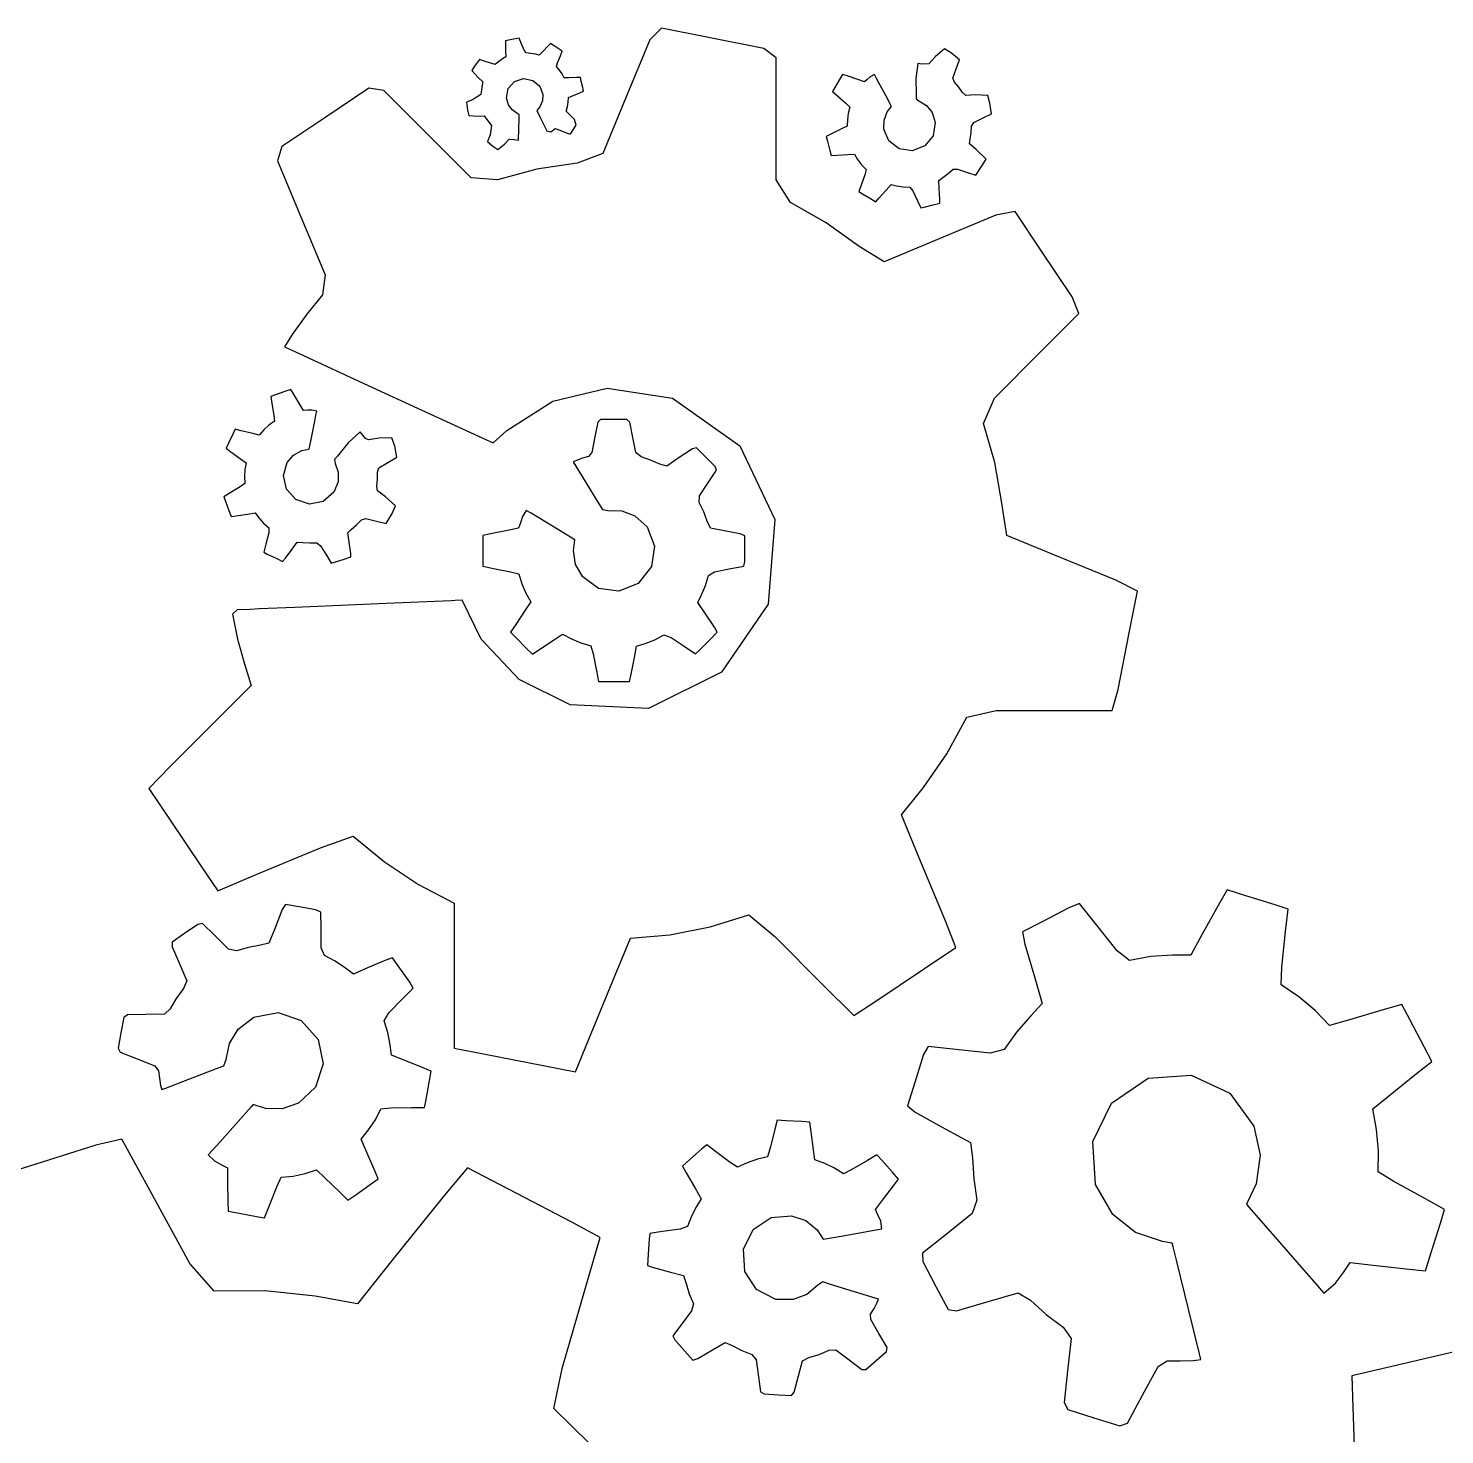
# Model space of a CAD drawing. Header units: metres. Extents: x -544 to 104, y 0 to 186.
# Drawn here: x -365.39 to -354.47, y 110.82 to 121.66 of the extents above; entities that cross this region are included whole.
import ezdxf

# ---------------------------------------------------------------- set-up
doc = ezdxf.new("R2010")
doc.units = ezdxf.units.M

msp = doc.modelspace()

# ---------------------------------------------------------------- linework, layer by layer
at = {"layer": 'COMPONENT1'}
for p, q in [((-360.507, 121.663), (-360.598, 121.575)), ((-360.131, 121.589), (-360.507, 121.663)), ((-361.673, 121.574), (-361.709, 121.566)), ((-361.709, 121.566), (-361.709, 121.487)), ((-361.709, 121.487), (-361.708, 121.443)), ((-361.605, 121.587), (-361.673, 121.574)), ((-361.589, 121.549), (-361.605, 121.587)), ((-361.565, 121.495), (-361.589, 121.549)), ((-361.55, 121.474), (-361.565, 121.495)), ((-361.38, 121.527), (-361.421, 121.484)), ((-361.362, 121.545), (-361.38, 121.527)), ((-361.334, 121.527), (-361.362, 121.545)), ((-361.272, 121.487), (-361.334, 121.527)), ((-361.286, 121.452), (-361.272, 121.487)), ((-360.598, 121.575), (-360.784, 121.123)), ((-359.719, 121.508), (-360.131, 121.589)), ((-359.624, 121.435), (-359.719, 121.508)), ((-358.327, 121.505), (-358.395, 121.446)), ((-358.271, 121.472), (-358.327, 121.505)), ((-361.91, 121.423), (-361.948, 121.371)), ((-361.867, 121.406), (-361.91, 121.423)), ((-361.79, 121.385), (-361.867, 121.406)), ((-361.762, 121.408), (-361.79, 121.385)), ((-361.732, 121.427), (-361.762, 121.408)), ((-361.708, 121.443), (-361.732, 121.427)), ((-361.514, 121.47), (-361.55, 121.474)), ((-361.479, 121.463), (-361.514, 121.47)), ((-361.449, 121.455), (-361.479, 121.463)), ((-361.421, 121.484), (-361.449, 121.455)), ((-361.316, 121.368), (-361.308, 121.396)), ((-361.308, 121.396), (-361.286, 121.452)), ((-359.623, 120.993), (-359.624, 121.435)), ((-358.531, 121.392), (-358.546, 121.275)), ((-358.5, 121.387), (-358.531, 121.392)), ((-358.447, 121.388), (-358.5, 121.387)), ((-358.395, 121.446), (-358.447, 121.388)), ((-358.211, 121.421), (-358.271, 121.472)), ((-358.235, 121.35), (-358.211, 121.421)), ((-361.948, 121.371), (-361.97, 121.337)), ((-361.97, 121.337), (-361.919, 121.283)), ((-361.919, 121.283), (-361.884, 121.25)), ((-361.641, 121.252), (-361.571, 121.276)), ((-361.571, 121.276), (-361.5, 121.262)), ((-361.293, 121.341), (-361.316, 121.368)), ((-361.273, 121.312), (-361.293, 121.341)), ((-361.257, 121.282), (-361.273, 121.312)), ((-361.222, 121.282), (-361.257, 121.282)), ((-361.162, 121.284), (-361.222, 121.282)), ((-361.131, 121.284), (-361.162, 121.284)), ((-361.125, 121.256), (-361.131, 121.284)), ((-359.135, 121.269), (-359.172, 121.207)), ((-359.112, 121.308), (-359.135, 121.269)), ((-359.076, 121.296), (-359.112, 121.308)), ((-358.995, 121.268), (-359.076, 121.296)), ((-358.943, 121.25), (-358.995, 121.268)), ((-358.923, 121.269), (-358.943, 121.25)), ((-358.899, 121.29), (-358.923, 121.269)), ((-358.866, 121.306), (-358.899, 121.29)), ((-358.853, 121.282), (-358.866, 121.306)), ((-358.832, 121.243), (-358.853, 121.282)), ((-358.546, 121.275), (-358.544, 121.153)), ((-358.261, 121.278), (-358.235, 121.35)), ((-358.249, 121.247), (-358.261, 121.278)), ((-362.763, 121.202), (-363.095, 120.979)), ((-362.647, 121.183), (-362.763, 121.202)), ((-362.313, 120.849), (-362.647, 121.183)), ((-361.895, 121.19), (-361.899, 121.154)), ((-361.888, 121.225), (-361.895, 121.19)), ((-361.884, 121.25), (-361.888, 121.225)), ((-361.702, 121.128), (-361.688, 121.198)), ((-361.688, 121.198), (-361.641, 121.252)), ((-361.5, 121.262), (-361.446, 121.216)), ((-361.446, 121.216), (-361.422, 121.153)), ((-361.193, 121.142), (-361.137, 121.166)), ((-361.137, 121.166), (-361.108, 121.179)), ((-361.114, 121.206), (-361.125, 121.256)), ((-361.108, 121.179), (-361.114, 121.206)), ((-359.172, 121.207), (-359.189, 121.177)), ((-359.189, 121.177), (-359.15, 121.143)), ((-358.779, 121.144), (-358.832, 121.243)), ((-358.216, 121.209), (-358.249, 121.247)), ((-358.188, 121.168), (-358.216, 121.209)), ((-358.163, 121.144), (-358.188, 121.168)), ((-361.964, 121.113), (-362.01, 121.093)), ((-362.01, 121.093), (-362.003, 121.033)), ((-361.899, 121.154), (-361.964, 121.113)), ((-361.687, 121.072), (-361.702, 121.128)), ((-361.659, 121.034), (-361.687, 121.072)), ((-361.444, 121.059), (-361.468, 121.03)), ((-361.425, 121.103), (-361.444, 121.059)), ((-361.422, 121.153), (-361.425, 121.103)), ((-361.242, 121.025), (-361.232, 121.059)), ((-361.232, 121.059), (-361.226, 121.094)), ((-361.226, 121.094), (-361.224, 121.129)), ((-361.224, 121.129), (-361.193, 121.142)), ((-360.784, 121.123), (-360.958, 120.699)), ((-359.15, 121.143), (-359.086, 121.086)), ((-359.086, 121.086), (-359.056, 121.056)), ((-359.056, 121.056), (-359.068, 121.007)), ((-358.735, 121.061), (-358.779, 121.144)), ((-358.768, 121.019), (-358.735, 121.061)), ((-358.544, 121.153), (-358.544, 121.12)), ((-358.544, 121.12), (-358.523, 121.103)), ((-358.523, 121.103), (-358.465, 121.067)), ((-358.465, 121.067), (-358.422, 121.014)), ((-358.09, 121.149), (-358.163, 121.144)), ((-357.992, 121.146), (-358.09, 121.149)), ((-357.977, 121.087), (-357.992, 121.146)), ((-357.964, 121.003), (-357.977, 121.087)), ((-363.095, 120.979), (-363.432, 120.753)), ((-362.003, 121.033), (-361.993, 120.991)), ((-361.993, 120.991), (-361.925, 120.987)), ((-361.925, 120.987), (-361.873, 120.988)), ((-361.873, 120.988), (-361.838, 120.94)), ((-361.838, 120.94), (-361.816, 120.913)), ((-361.604, 120.997), (-361.659, 121.034)), ((-361.607, 120.885), (-361.605, 120.971)), ((-361.605, 120.971), (-361.604, 120.997)), ((-361.468, 121.03), (-361.439, 120.971)), ((-361.439, 120.971), (-361.404, 120.899)), ((-361.221, 121.003), (-361.242, 121.025)), ((-361.178, 120.961), (-361.221, 121.003)), ((-361.165, 120.916), (-361.178, 120.961)), ((-359.623, 120.495), (-359.623, 120.993)), ((-359.074, 120.957), (-359.076, 120.908)), ((-359.068, 121.007), (-359.074, 120.957)), ((-358.793, 120.885), (-358.792, 120.955)), ((-358.792, 120.955), (-358.768, 121.019)), ((-358.422, 121.014), (-358.398, 120.936)), ((-358.099, 120.938), (-358.028, 120.972)), ((-358.028, 120.972), (-357.964, 121.003)), ((-361.974, 120.511), (-362.313, 120.849)), ((-361.828, 120.841), (-361.848, 120.791)), ((-361.816, 120.913), (-361.828, 120.841)), ((-361.609, 120.801), (-361.607, 120.885)), ((-361.404, 120.899), (-361.391, 120.872)), ((-361.391, 120.872), (-361.359, 120.865)), ((-361.359, 120.865), (-361.327, 120.892)), ((-361.327, 120.892), (-361.291, 120.877)), ((-361.291, 120.877), (-361.235, 120.855)), ((-361.235, 120.855), (-361.209, 120.846)), ((-361.209, 120.846), (-361.192, 120.873)), ((-361.192, 120.873), (-361.165, 120.916)), ((-359.196, 120.85), (-359.237, 120.83)), ((-359.119, 120.887), (-359.196, 120.85)), ((-359.076, 120.908), (-359.119, 120.887)), ((-358.755, 120.796), (-358.793, 120.885)), ((-358.414, 120.835), (-358.478, 120.757)), ((-358.398, 120.936), (-358.414, 120.835)), ((-358.129, 120.809), (-358.12, 120.859)), ((-358.12, 120.859), (-358.117, 120.91)), ((-358.117, 120.91), (-358.099, 120.938)), ((-363.432, 120.753), (-363.467, 120.641)), ((-361.848, 120.791), (-361.806, 120.754)), ((-361.806, 120.754), (-361.768, 120.729)), ((-361.768, 120.729), (-361.718, 120.769)), ((-361.718, 120.769), (-361.681, 120.808)), ((-361.681, 120.808), (-361.643, 120.807)), ((-361.643, 120.807), (-361.609, 120.801)), ((-359.237, 120.83), (-359.227, 120.792)), ((-359.227, 120.792), (-359.209, 120.722)), ((-358.676, 120.734), (-358.755, 120.796)), ((-358.575, 120.719), (-358.676, 120.734)), ((-358.478, 120.757), (-358.575, 120.719)), ((-358.133, 120.773), (-358.129, 120.809)), ((-358.081, 120.728), (-358.133, 120.773)), ((-358.006, 120.655), (-358.081, 120.728)), ((-363.467, 120.641), (-363.286, 120.21)), ((-361.158, 120.624), (-361.469, 120.576)), ((-360.958, 120.699), (-361.158, 120.624)), ((-359.209, 120.722), (-359.199, 120.683)), ((-359.199, 120.683), (-359.155, 120.685)), ((-359.155, 120.685), (-359.07, 120.69)), ((-359.07, 120.69), (-359.021, 120.693)), ((-359.021, 120.693), (-358.996, 120.651)), ((-358.996, 120.651), (-358.965, 120.611)), ((-358.035, 120.606), (-358.006, 120.655)), ((-361.771, 120.496), (-361.974, 120.511)), ((-361.469, 120.576), (-361.771, 120.496)), ((-358.941, 120.534), (-358.969, 120.454)), ((-358.965, 120.611), (-358.931, 120.574)), ((-358.931, 120.574), (-358.941, 120.534)), ((-358.371, 120.491), (-358.338, 120.513)), ((-358.338, 120.513), (-358.297, 120.543)), ((-358.297, 120.543), (-358.259, 120.577)), ((-358.259, 120.577), (-358.225, 120.578)), ((-358.225, 120.578), (-358.148, 120.551)), ((-358.148, 120.551), (-358.086, 120.53)), ((-358.086, 120.53), (-358.035, 120.606)), ((-359.514, 120.32), (-359.623, 120.495)), ((-358.969, 120.454), (-358.987, 120.404)), ((-358.987, 120.404), (-358.959, 120.387)), ((-358.832, 120.353), (-358.776, 120.416)), ((-358.776, 120.416), (-358.738, 120.458)), ((-358.738, 120.458), (-358.696, 120.448)), ((-358.696, 120.448), (-358.646, 120.44)), ((-358.646, 120.44), (-358.594, 120.438)), ((-358.594, 120.438), (-358.571, 120.409)), ((-358.571, 120.409), (-358.535, 120.333)), ((-358.367, 120.428), (-358.371, 120.491)), ((-358.362, 120.345), (-358.367, 120.428)), ((-359.238, 120.163), (-359.514, 120.32)), ((-358.959, 120.387), (-358.896, 120.35)), ((-358.896, 120.35), (-358.856, 120.326)), ((-358.856, 120.326), (-358.832, 120.353)), ((-358.535, 120.333), (-358.509, 120.28)), ((-358.483, 120.285), (-358.414, 120.303)), ((-358.414, 120.303), (-358.363, 120.316)), ((-358.363, 120.316), (-358.362, 120.345)), ((-363.286, 120.21), (-363.099, 119.762)), ((-358.509, 120.28), (-358.483, 120.285)), ((-357.93, 120.222), (-358.397, 120.027)), ((-357.782, 120.251), (-357.93, 120.222)), ((-357.584, 119.954), (-357.782, 120.251)), ((-358.983, 119.98), (-359.238, 120.163)), ((-358.79, 119.863), (-358.983, 119.98)), ((-358.397, 120.027), (-358.79, 119.863)), ((-357.342, 119.594), (-357.584, 119.954)), ((-363.099, 119.762), (-363.119, 119.608)), ((-363.119, 119.608), (-363.241, 119.459)), ((-357.291, 119.465), (-357.342, 119.594)), ((-363.241, 119.459), (-363.353, 119.302)), ((-357.58, 119.175), (-357.291, 119.465)), ((-363.353, 119.302), (-363.412, 119.208)), ((-363.412, 119.208), (-363.333, 119.171)), ((-363.333, 119.171), (-362.734, 118.895)), ((-357.941, 118.813), (-357.58, 119.175)), ((-363.365, 118.88), (-363.41, 118.864)), ((-363.343, 118.846), (-363.365, 118.88)), ((-362.734, 118.895), (-362.042, 118.576)), ((-361.344, 118.79), (-360.927, 118.888)), ((-360.927, 118.888), (-360.423, 118.811)), ((-363.483, 118.838), (-363.517, 118.825)), ((-363.517, 118.825), (-363.509, 118.771)), ((-363.509, 118.771), (-363.495, 118.68)), ((-363.41, 118.864), (-363.483, 118.838)), ((-363.296, 118.768), (-363.343, 118.846)), ((-363.265, 118.717), (-363.296, 118.768)), ((-361.699, 118.562), (-361.344, 118.79)), ((-360.423, 118.811), (-359.903, 118.445)), ((-358.025, 118.618), (-357.941, 118.813)), ((-363.495, 118.68), (-363.49, 118.635)), ((-363.236, 118.719), (-363.265, 118.717)), ((-363.202, 118.72), (-363.236, 118.719)), ((-363.164, 118.711), (-363.202, 118.72)), ((-363.179, 118.636), (-363.17, 118.682)), ((-363.17, 118.682), (-363.164, 118.711)), ((-363.793, 118.573), (-363.811, 118.535)), ((-363.746, 118.561), (-363.793, 118.573)), ((-363.657, 118.539), (-363.746, 118.561)), ((-363.608, 118.527), (-363.657, 118.539)), ((-363.573, 118.567), (-363.608, 118.527)), ((-363.533, 118.603), (-363.573, 118.567)), ((-363.49, 118.635), (-363.533, 118.603)), ((-363.203, 118.518), (-363.179, 118.636)), ((-362.83, 118.553), (-362.923, 118.467)), ((-362.808, 118.528), (-362.83, 118.553)), ((-362.042, 118.576), (-361.857, 118.491)), ((-361.804, 118.467), (-361.699, 118.562)), ((-360.999, 118.628), (-361.022, 118.513)), ((-360.976, 118.647), (-360.999, 118.628)), ((-360.874, 118.647), (-360.976, 118.647)), ((-360.774, 118.647), (-360.874, 118.647)), ((-360.752, 118.627), (-360.774, 118.647)), ((-360.729, 118.51), (-360.752, 118.627)), ((-357.938, 118.315), (-358.025, 118.618)), ((-363.844, 118.465), (-363.862, 118.426)), ((-363.811, 118.535), (-363.844, 118.465)), ((-363.223, 118.42), (-363.203, 118.518)), ((-362.923, 118.467), (-363.004, 118.365)), ((-362.789, 118.501), (-362.808, 118.528)), ((-362.764, 118.492), (-362.789, 118.501)), ((-362.682, 118.504), (-362.764, 118.492)), ((-362.586, 118.506), (-362.682, 118.504)), ((-362.562, 118.441), (-362.586, 118.506)), ((-362.547, 118.358), (-362.562, 118.441)), ((-361.857, 118.491), (-361.833, 118.48)), ((-361.833, 118.48), (-361.804, 118.467)), ((-361.022, 118.513), (-361.045, 118.393)), ((-360.705, 118.392), (-360.729, 118.51)), ((-359.903, 118.445), (-359.633, 117.877)), ((-363.862, 118.426), (-363.825, 118.398)), ((-363.825, 118.398), (-363.751, 118.344)), ((-363.751, 118.344), (-363.709, 118.313)), ((-363.392, 118.315), (-363.343, 118.372)), ((-363.343, 118.372), (-363.279, 118.408)), ((-363.279, 118.408), (-363.223, 118.42)), ((-363.004, 118.365), (-363.026, 118.338)), ((-363.026, 118.338), (-363.021, 118.309)), ((-362.616, 118.316), (-362.547, 118.358)), ((-361.163, 118.332), (-361.188, 118.321)), ((-361.188, 118.321), (-361.09, 118.161)), ((-361.117, 118.349), (-361.163, 118.332)), ((-361.071, 118.363), (-361.117, 118.349)), ((-361.045, 118.393), (-361.071, 118.363)), ((-360.665, 118.361), (-360.705, 118.392)), ((-360.591, 118.335), (-360.665, 118.361)), ((-360.519, 118.302), (-360.591, 118.335)), ((-360.371, 118.354), (-360.466, 118.289)), ((-360.268, 118.422), (-360.371, 118.354)), ((-360.237, 118.428), (-360.268, 118.422)), ((-360.169, 118.36), (-360.237, 118.428)), ((-360.094, 118.285), (-360.169, 118.36)), ((-363.717, 118.261), (-363.72, 118.207)), ((-363.709, 118.313), (-363.717, 118.261)), ((-363.421, 118.216), (-363.392, 118.315)), ((-363.398, 118.111), (-363.421, 118.216)), ((-363.021, 118.309), (-362.998, 118.241)), ((-362.998, 118.241), (-362.999, 118.168)), ((-362.697, 118.241), (-362.686, 118.274)), ((-362.696, 118.188), (-362.697, 118.241)), ((-362.686, 118.274), (-362.616, 118.316)), ((-360.466, 118.289), (-360.519, 118.302)), ((-360.146, 118.164), (-360.084, 118.257)), ((-360.084, 118.257), (-360.094, 118.285)), ((-357.884, 118.002), (-357.938, 118.315)), ((-363.753, 118.128), (-363.83, 118.081)), ((-363.717, 118.154), (-363.753, 118.128)), ((-363.72, 118.207), (-363.717, 118.154)), ((-363.326, 118.03), (-363.398, 118.111)), ((-362.999, 118.168), (-363.032, 118.087)), ((-362.701, 118.134), (-362.696, 118.188)), ((-362.697, 118.098), (-362.701, 118.134)), ((-361.09, 118.161), (-360.99, 117.997)), ((-360.215, 118.06), (-360.146, 118.164)), ((-363.83, 118.081), (-363.879, 118.052)), ((-363.879, 118.052), (-363.868, 118.019)), ((-363.868, 118.019), (-363.841, 117.946)), ((-363.219, 117.995), (-363.326, 118.03)), ((-363.114, 118.016), (-363.219, 117.995)), ((-363.032, 118.087), (-363.114, 118.016)), ((-362.634, 118.051), (-362.697, 118.098)), ((-362.556, 117.983), (-362.634, 118.051)), ((-360.99, 117.997), (-360.963, 117.953)), ((-360.217, 118.008), (-360.215, 118.06)), ((-360.181, 117.937), (-360.217, 118.008)), ((-357.845, 117.753), (-357.884, 118.002)), ((-363.841, 117.946), (-363.824, 117.9)), ((-363.824, 117.9), (-363.786, 117.905)), ((-363.786, 117.905), (-363.697, 117.918)), ((-363.697, 117.918), (-363.638, 117.927)), ((-363.638, 117.927), (-363.61, 117.89)), ((-363.61, 117.89), (-363.574, 117.849)), ((-362.819, 117.874), (-362.786, 117.885)), ((-362.786, 117.885), (-362.703, 117.864)), ((-362.63, 117.846), (-362.583, 117.924)), ((-362.583, 117.924), (-362.556, 117.983)), ((-361.579, 117.9), (-361.595, 117.852)), ((-361.549, 117.947), (-361.579, 117.9)), ((-361.512, 117.925), (-361.549, 117.947)), ((-361.453, 117.889), (-361.512, 117.925)), ((-361.301, 117.797), (-361.453, 117.889)), ((-360.963, 117.953), (-360.92, 117.946)), ((-360.92, 117.946), (-360.814, 117.944)), ((-360.814, 117.944), (-360.713, 117.906)), ((-360.713, 117.906), (-360.618, 117.82)), ((-360.154, 117.863), (-360.181, 117.937)), ((-363.574, 117.849), (-363.533, 117.812)), ((-363.533, 117.812), (-363.534, 117.773)), ((-362.925, 117.773), (-362.898, 117.8)), ((-362.898, 117.8), (-362.857, 117.835)), ((-362.857, 117.835), (-362.819, 117.874)), ((-362.703, 117.864), (-362.63, 117.846)), ((-361.693, 117.793), (-361.825, 117.767)), ((-361.608, 117.81), (-361.693, 117.793)), ((-361.595, 117.852), (-361.608, 117.81)), ((-361.175, 117.72), (-361.301, 117.797)), ((-360.618, 117.82), (-360.561, 117.67)), ((-360.13, 117.811), (-360.154, 117.863)), ((-360.024, 117.79), (-360.13, 117.811)), ((-359.9, 117.766), (-360.024, 117.79)), ((-359.633, 117.877), (-359.684, 117.224)), ((-363.556, 117.686), (-363.571, 117.625)), ((-363.534, 117.773), (-363.556, 117.686)), ((-363.354, 117.649), (-363.314, 117.703)), ((-363.314, 117.703), (-363.271, 117.699)), ((-363.271, 117.699), (-363.217, 117.696)), ((-363.217, 117.696), (-363.163, 117.697)), ((-363.163, 117.697), (-363.134, 117.675)), ((-363.134, 117.675), (-363.089, 117.601)), ((-362.914, 117.701), (-362.925, 117.773)), ((-362.901, 117.615), (-362.914, 117.701)), ((-361.825, 117.767), (-361.884, 117.754)), ((-361.884, 117.754), (-361.884, 117.683)), ((-361.884, 117.683), (-361.883, 117.569)), ((-361.186, 117.637), (-361.175, 117.72)), ((-360.561, 117.67), (-360.584, 117.514)), ((-359.865, 117.751), (-359.9, 117.766)), ((-359.864, 117.662), (-359.865, 117.751)), ((-357.483, 117.604), (-357.845, 117.753)), ((-363.571, 117.625), (-363.546, 117.61)), ((-363.546, 117.61), (-363.477, 117.578)), ((-363.477, 117.578), (-363.427, 117.554)), ((-363.427, 117.554), (-363.406, 117.578)), ((-363.406, 117.578), (-363.354, 117.649)), ((-363.089, 117.601), (-363.053, 117.541)), ((-363.053, 117.541), (-362.96, 117.569)), ((-362.96, 117.569), (-362.902, 117.59)), ((-362.902, 117.59), (-362.901, 117.615)), ((-361.883, 117.569), (-361.883, 117.516)), ((-361.169, 117.531), (-361.186, 117.637)), ((-359.864, 117.552), (-359.864, 117.662)), ((-357.005, 117.408), (-357.483, 117.604)), ((-361.883, 117.516), (-361.803, 117.5)), ((-361.803, 117.5), (-361.671, 117.474)), ((-361.671, 117.474), (-361.606, 117.457)), ((-361.606, 117.457), (-361.583, 117.382)), ((-361.114, 117.435), (-361.169, 117.531)), ((-360.584, 117.514), (-360.686, 117.384)), ((-360.144, 117.444), (-360.099, 117.473)), ((-360.099, 117.473), (-359.973, 117.498)), ((-359.973, 117.498), (-359.872, 117.518)), ((-359.872, 117.518), (-359.864, 117.552)), ((-361.583, 117.382), (-361.553, 117.309)), ((-360.992, 117.345), (-361.114, 117.435)), ((-360.835, 117.325), (-360.992, 117.345)), ((-360.686, 117.384), (-360.835, 117.325)), ((-360.2, 117.295), (-360.168, 117.368)), ((-360.168, 117.368), (-360.144, 117.444)), ((-356.84, 117.324), (-357.005, 117.408)), ((-362.128, 117.25), (-362.629, 117.229)), ((-362.098, 117.252), (-362.128, 117.25)), ((-362.043, 117.254), (-362.098, 117.252)), ((-361.897, 116.955), (-362.043, 117.254)), ((-361.515, 117.241), (-361.557, 117.178)), ((-361.553, 117.309), (-361.515, 117.241)), ((-360.227, 117.237), (-360.2, 117.295)), ((-360.172, 117.156), (-360.227, 117.237)), ((-356.903, 117.003), (-356.84, 117.324)), ((-363.777, 117.18), (-363.813, 117.148)), ((-363.813, 117.148), (-363.774, 116.954)), ((-363.676, 117.184), (-363.777, 117.18)), ((-363.607, 117.187), (-363.676, 117.184)), ((-363.332, 117.199), (-363.607, 117.187)), ((-362.629, 117.229), (-363.332, 117.199)), ((-361.557, 117.178), (-361.631, 117.067)), ((-360.099, 117.048), (-360.172, 117.156)), ((-359.684, 117.224), (-360.044, 116.699)), ((-361.631, 117.067), (-361.671, 117.007)), ((-360.077, 117.007), (-360.099, 117.048)), ((-363.774, 116.954), (-363.721, 116.763)), ((-361.603, 116.644), (-361.897, 116.955)), ((-361.671, 117.007), (-361.628, 116.964)), ((-361.628, 116.964), (-361.547, 116.883)), ((-361.445, 116.876), (-361.333, 116.951)), ((-361.333, 116.951), (-361.269, 116.994)), ((-361.269, 116.994), (-361.202, 116.957)), ((-361.202, 116.957), (-361.128, 116.926)), ((-361.128, 116.926), (-361.052, 116.904)), ((-361.052, 116.904), (-361.034, 116.841)), ((-360.699, 116.9), (-360.633, 116.921)), ((-360.633, 116.921), (-360.559, 116.95)), ((-360.559, 116.95), (-360.488, 116.988)), ((-360.488, 116.988), (-360.433, 116.967)), ((-360.433, 116.967), (-360.324, 116.894)), ((-360.214, 116.869), (-360.135, 116.949)), ((-360.135, 116.949), (-360.077, 117.007)), ((-356.989, 116.566), (-356.903, 117.003)), ((-361.547, 116.883), (-361.502, 116.838)), ((-361.502, 116.838), (-361.445, 116.876)), ((-361.034, 116.841), (-361.008, 116.71)), ((-360.741, 116.684), (-360.716, 116.814)), ((-360.716, 116.814), (-360.699, 116.9)), ((-360.324, 116.894), (-360.246, 116.842)), ((-360.246, 116.842), (-360.214, 116.869)), ((-363.721, 116.763), (-363.669, 116.596)), ((-361.008, 116.71), (-360.992, 116.628)), ((-360.754, 116.628), (-360.741, 116.684)), ((-360.044, 116.699), (-360.608, 116.421)), ((-363.669, 116.596), (-363.913, 116.352)), ((-361.21, 116.447), (-361.603, 116.644)), ((-360.992, 116.628), (-360.941, 116.628)), ((-360.941, 116.628), (-360.827, 116.628)), ((-360.827, 116.628), (-360.754, 116.628)), ((-357.035, 116.405), (-356.989, 116.566)), ((-360.608, 116.421), (-361.21, 116.447)), ((-358.154, 116.353), (-357.928, 116.404)), ((-357.928, 116.404), (-357.406, 116.405)), ((-357.406, 116.405), (-357.035, 116.405)), ((-363.913, 116.352), (-364.29, 115.974)), ((-358.307, 116.071), (-358.154, 116.353)), ((-358.488, 115.81), (-358.307, 116.071)), ((-364.29, 115.974), (-364.457, 115.802)), ((-358.658, 115.599), (-358.488, 115.81)), ((-364.457, 115.802), (-364.3, 115.567)), ((-358.523, 115.274), (-358.658, 115.599)), ((-364.3, 115.567), (-364.047, 115.191)), ((-363.136, 115.345), (-362.883, 115.436)), ((-362.883, 115.436), (-362.643, 115.237)), ((-363.63, 115.139), (-363.136, 115.345)), ((-358.32, 114.788), (-358.523, 115.274)), ((-364.047, 115.191), (-363.927, 115.015)), ((-362.643, 115.237), (-362.381, 115.063)), ((-363.927, 115.015), (-363.63, 115.139)), ((-362.381, 115.063), (-362.106, 114.919)), ((-356.149, 115.023), (-356.208, 114.92)), ((-356.004, 114.977), (-356.149, 115.023)), ((-355.779, 114.906), (-356.004, 114.977)), ((-363.43, 114.871), (-363.485, 114.73)), ((-363.405, 114.909), (-363.43, 114.871)), ((-363.3, 114.89), (-363.405, 114.909)), ((-363.171, 114.867), (-363.3, 114.89)), ((-363.133, 114.85), (-363.171, 114.867)), ((-363.131, 114.728), (-363.133, 114.85)), ((-362.106, 114.919), (-362.106, 114.621)), ((-360.133, 114.736), (-359.833, 114.828)), ((-359.833, 114.828), (-359.635, 114.661)), ((-357.368, 114.883), (-357.574, 114.776)), ((-357.287, 114.917), (-357.368, 114.883)), ((-357.166, 114.766), (-357.287, 114.917)), ((-356.208, 114.92), (-356.34, 114.679)), ((-355.678, 114.872), (-355.779, 114.906)), ((-355.697, 114.701), (-355.678, 114.872)), ((-364.081, 114.756), (-364.184, 114.685)), ((-364.045, 114.762), (-364.081, 114.756)), ((-363.95, 114.669), (-364.045, 114.762)), ((-363.485, 114.73), (-363.532, 114.611)), ((-363.129, 114.574), (-363.131, 114.728)), ((-360.444, 114.676), (-360.133, 114.736)), ((-358.238, 114.578), (-358.32, 114.788)), ((-357.574, 114.776), (-357.726, 114.697)), ((-356.995, 114.553), (-357.166, 114.766)), ((-364.184, 114.685), (-364.279, 114.619)), ((-364.279, 114.619), (-364.278, 114.582)), ((-363.843, 114.565), (-363.95, 114.669)), ((-363.532, 114.611), (-363.598, 114.595)), ((-362.106, 114.621), (-362.105, 114.087)), ((-360.865, 114.363), (-360.747, 114.649)), ((-360.747, 114.649), (-360.444, 114.676)), ((-359.635, 114.661), (-359.26, 114.287)), ((-357.726, 114.697), (-357.706, 114.603)), ((-356.34, 114.679), (-356.429, 114.518)), ((-355.727, 114.426), (-355.697, 114.701)), ((-364.278, 114.582), (-364.22, 114.447)), ((-363.782, 114.552), (-363.843, 114.565)), ((-363.691, 114.578), (-363.782, 114.552)), ((-363.598, 114.595), (-363.691, 114.578)), ((-363.105, 114.515), (-363.129, 114.574)), ((-363.022, 114.471), (-363.105, 114.515)), ((-358.48, 114.415), (-358.238, 114.578)), ((-357.706, 114.603), (-357.63, 114.343)), ((-356.901, 114.478), (-356.995, 114.553)), ((-356.736, 114.507), (-356.901, 114.478)), ((-356.57, 114.519), (-356.736, 114.507)), ((-356.429, 114.518), (-356.57, 114.519)), ((-364.22, 114.447), (-364.166, 114.321)), ((-362.943, 114.417), (-363.022, 114.471)), ((-362.881, 114.373), (-362.943, 114.417)), ((-362.774, 114.42), (-362.881, 114.373)), ((-362.631, 114.481), (-362.774, 114.42)), ((-362.579, 114.499), (-362.631, 114.481)), ((-362.523, 114.419), (-362.579, 114.499)), ((-362.447, 114.309), (-362.523, 114.419)), ((-358.855, 114.163), (-358.48, 114.415)), ((-355.731, 114.29), (-355.727, 114.426)), ((-364.166, 114.321), (-364.192, 114.262)), ((-362.422, 114.265), (-362.447, 114.309)), ((-361.067, 113.87), (-360.865, 114.363)), ((-359.26, 114.287), (-359.026, 114.053)), ((-357.63, 114.343), (-357.573, 114.147)), ((-355.595, 114.198), (-355.731, 114.29)), ((-364.247, 114.185), (-364.293, 114.104)), ((-364.192, 114.262), (-364.247, 114.185)), ((-362.609, 114.073), (-362.5, 114.185)), ((-362.5, 114.185), (-362.422, 114.265)), ((-355.47, 114.091), (-355.595, 114.198)), ((-364.293, 114.104), (-364.338, 114.063)), ((-363.649, 114.041), (-363.461, 114.076)), ((-363.461, 114.076), (-363.283, 114.015)), ((-362.645, 114.013), (-362.609, 114.073)), ((-362.105, 114.087), (-362.105, 113.802)), ((-359.026, 114.053), (-358.855, 114.163)), ((-357.573, 114.147), (-357.662, 114.05)), ((-355.36, 113.976), (-355.47, 114.091)), ((-354.938, 114.099), (-355.205, 114.021)), ((-354.801, 114.139), (-354.938, 114.099)), ((-354.74, 114.022), (-354.801, 114.139)), ((-364.652, 114.039), (-364.673, 113.92)), ((-364.623, 114.059), (-364.652, 114.039)), ((-364.482, 114.061), (-364.623, 114.059)), ((-364.338, 114.063), (-364.482, 114.061)), ((-363.77, 113.948), (-363.649, 114.041)), ((-363.283, 114.015), (-363.153, 113.867)), ((-362.617, 113.922), (-362.645, 114.013)), ((-357.662, 114.05), (-357.772, 113.926)), ((-355.205, 114.021), (-355.36, 113.976)), ((-354.63, 113.811), (-354.74, 114.022)), ((-364.673, 113.92), (-364.695, 113.801)), ((-363.837, 113.838), (-363.77, 113.948)), ((-363.153, 113.867), (-363.115, 113.68)), ((-362.599, 113.828), (-362.617, 113.922)), ((-361.171, 113.618), (-361.067, 113.87)), ((-357.772, 113.926), (-357.867, 113.791)), ((-364.695, 113.801), (-364.679, 113.77)), ((-364.679, 113.77), (-364.548, 113.718)), ((-363.862, 113.714), (-363.837, 113.838)), ((-362.589, 113.747), (-362.599, 113.828)), ((-362.491, 113.709), (-362.589, 113.747)), ((-362.105, 113.802), (-361.866, 113.755)), ((-361.866, 113.755), (-361.42, 113.667)), ((-358.488, 113.752), (-358.556, 113.536)), ((-358.452, 113.815), (-358.488, 113.752)), ((-358.239, 113.791), (-358.452, 113.815)), ((-357.974, 113.762), (-358.239, 113.791)), ((-357.867, 113.791), (-357.974, 113.762)), ((-354.571, 113.698), (-354.63, 113.811)), ((-364.548, 113.718), (-364.413, 113.665)), ((-364.413, 113.665), (-364.384, 113.628)), ((-364.384, 113.628), (-364.377, 113.571)), ((-364.15, 113.562), (-363.937, 113.644)), ((-363.937, 113.644), (-363.88, 113.666)), ((-363.88, 113.666), (-363.862, 113.714)), ((-363.115, 113.68), (-363.174, 113.501)), ((-362.344, 113.65), (-362.491, 113.709)), ((-362.282, 113.624), (-362.344, 113.65)), ((-361.42, 113.667), (-361.171, 113.618)), ((-354.688, 113.605), (-354.571, 113.698)), ((-364.377, 113.571), (-364.367, 113.514)), ((-364.335, 113.491), (-364.15, 113.562)), ((-362.322, 113.405), (-362.297, 113.538)), ((-362.297, 113.538), (-362.282, 113.624)), ((-358.556, 113.536), (-358.612, 113.358)), ((-357.04, 113.377), (-356.757, 113.57)), ((-356.757, 113.57), (-356.425, 113.594)), ((-356.425, 113.594), (-356.128, 113.454)), ((-354.905, 113.431), (-354.688, 113.605)), ((-364.367, 113.514), (-364.359, 113.482)), ((-364.359, 113.482), (-364.335, 113.491)), ((-363.174, 113.501), (-363.305, 113.377)), ((-356.128, 113.454), (-355.942, 113.2)), ((-355.026, 113.334), (-354.905, 113.431)), ((-363.67, 113.348), (-363.77, 113.236)), ((-363.653, 113.367), (-363.67, 113.348)), ((-363.558, 113.336), (-363.653, 113.367)), ((-363.43, 113.334), (-363.558, 113.336)), ((-363.305, 113.377), (-363.43, 113.334)), ((-362.712, 113.25), (-362.669, 113.334)), ((-362.669, 113.334), (-362.592, 113.341)), ((-362.592, 113.341), (-362.433, 113.343)), ((-362.433, 113.343), (-362.334, 113.345)), ((-362.334, 113.345), (-362.322, 113.405)), ((-358.612, 113.358), (-358.552, 113.307)), ((-358.552, 113.307), (-358.321, 113.18)), ((-357.183, 113.082), (-357.04, 113.377)), ((-354.996, 113.175), (-355.026, 113.334)), ((-363.77, 113.236), (-363.911, 113.078)), ((-362.764, 113.171), (-362.712, 113.25)), ((-359.615, 113.246), (-359.633, 113.177)), ((-359.548, 113.242), (-359.615, 113.246)), ((-359.429, 113.235), (-359.548, 113.242)), ((-359.365, 113.231), (-359.429, 113.235)), ((-359.355, 113.157), (-359.365, 113.231)), ((-355.942, 113.2), (-355.894, 112.976)), ((-364.666, 113.099), (-364.866, 113.053)), ((-364.448, 112.701), (-364.666, 113.099)), ((-362.822, 113.1), (-362.764, 113.171)), ((-362.785, 113.015), (-362.822, 113.1)), ((-359.633, 113.177), (-359.668, 113.041)), ((-359.336, 113.018), (-359.355, 113.157)), ((-358.321, 113.18), (-358.125, 113.073)), ((-357.163, 112.75), (-357.183, 113.082)), ((-354.981, 113.011), (-354.996, 113.175)), ((-364.866, 113.053), (-365.385, 112.89)), ((-363.966, 113.017), (-364, 112.979)), ((-364, 112.979), (-363.951, 112.932)), ((-363.911, 113.078), (-363.966, 113.017)), ((-362.722, 112.868), (-362.785, 113.015)), ((-360.2, 113.023), (-360.289, 112.944)), ((-360.159, 113.057), (-360.2, 113.023)), ((-360.09, 113.005), (-360.159, 113.057)), ((-359.979, 112.92), (-360.09, 113.005)), ((-359.668, 113.041), (-359.689, 112.963)), ((-359.325, 112.94), (-359.336, 113.018)), ((-358.847, 112.979), (-358.92, 112.936)), ((-358.809, 112.937), (-358.847, 112.979)), ((-358.125, 113.073), (-358.11, 112.957)), ((-355.894, 112.976), (-355.925, 112.755)), ((-354.984, 112.848), (-354.981, 113.011)), ((-365.385, 112.89), (-365.765, 112.77)), ((-363.951, 112.932), (-363.899, 112.903)), ((-363.899, 112.903), (-363.852, 112.879)), ((-363.852, 112.879), (-363.851, 112.776)), ((-363.253, 112.835), (-363.165, 112.864)), ((-363.165, 112.864), (-363.101, 112.802)), ((-362.69, 112.793), (-362.722, 112.868)), ((-362.003, 112.88), (-362.18, 112.668)), ((-361.687, 112.715), (-362.003, 112.88)), ((-360.289, 112.944), (-360.346, 112.893)), ((-360.346, 112.893), (-360.317, 112.841)), ((-359.921, 112.884), (-359.979, 112.92)), ((-359.846, 112.918), (-359.921, 112.884)), ((-359.767, 112.945), (-359.846, 112.918)), ((-359.689, 112.963), (-359.767, 112.945)), ((-359.248, 112.912), (-359.325, 112.94)), ((-359.174, 112.876), (-359.248, 112.912)), ((-359.104, 112.832), (-359.174, 112.876)), ((-359.041, 112.865), (-359.104, 112.832)), ((-358.92, 112.936), (-359.041, 112.865)), ((-358.73, 112.848), (-358.809, 112.937)), ((-358.11, 112.957), (-358.101, 112.793)), ((-363.851, 112.776), (-363.848, 112.616)), ((-363.472, 112.732), (-363.438, 112.806)), ((-363.438, 112.806), (-363.345, 112.816)), ((-363.345, 112.816), (-363.253, 112.835)), ((-363.101, 112.802), (-362.986, 112.691)), ((-362.752, 112.75), (-362.69, 112.793)), ((-360.317, 112.841), (-360.247, 112.721)), ((-358.681, 112.792), (-358.73, 112.848)), ((-358.718, 112.741), (-358.681, 112.792)), ((-358.101, 112.793), (-358.076, 112.629)), ((-355.925, 112.755), (-356, 112.598)), ((-354.864, 112.774), (-354.984, 112.848)), ((-354.62, 112.64), (-354.864, 112.774)), ((-364.142, 112.142), (-364.448, 112.701)), ((-363.531, 112.583), (-363.472, 112.732)), ((-362.986, 112.691), (-362.924, 112.631)), ((-362.924, 112.631), (-362.864, 112.672)), ((-362.864, 112.672), (-362.752, 112.75)), ((-362.18, 112.668), (-362.582, 112.166)), ((-361.197, 112.46), (-361.687, 112.715)), ((-360.247, 112.721), (-360.201, 112.641)), ((-358.803, 112.63), (-358.718, 112.741)), ((-357.03, 112.519), (-357.163, 112.75)), ((-363.848, 112.616), (-363.846, 112.544)), ((-363.846, 112.544), (-363.763, 112.529)), ((-363.566, 112.493), (-363.531, 112.583)), ((-360.238, 112.58), (-360.276, 112.506)), ((-360.201, 112.641), (-360.238, 112.58)), ((-358.858, 112.557), (-358.803, 112.63)), ((-358.839, 112.516), (-358.858, 112.557)), ((-358.076, 112.629), (-358.112, 112.527)), ((-356, 112.598), (-355.981, 112.576)), ((-355.981, 112.576), (-355.798, 112.367)), ((-354.472, 112.559), (-354.62, 112.64)), ((-354.505, 112.453), (-354.472, 112.559)), ((-363.763, 112.529), (-363.629, 112.504)), ((-363.629, 112.504), (-363.566, 112.493)), ((-360.979, 112.341), (-361.197, 112.46)), ((-360.306, 112.427), (-360.363, 112.405)), ((-360.276, 112.506), (-360.306, 112.427)), ((-359.8, 112.403), (-359.663, 112.495)), ((-359.663, 112.495), (-359.505, 112.51)), ((-359.505, 112.51), (-359.396, 112.472)), ((-359.396, 112.472), (-359.308, 112.401)), ((-358.818, 112.468), (-358.839, 112.516)), ((-358.81, 112.409), (-358.818, 112.468)), ((-358.112, 112.527), (-358.314, 112.365)), ((-356.854, 112.381), (-357.03, 112.519)), ((-354.576, 112.227), (-354.505, 112.453)), ((-361.092, 111.954), (-360.979, 112.341)), ((-360.602, 112.33), (-360.609, 112.213)), ((-360.596, 112.374), (-360.602, 112.33)), ((-360.499, 112.387), (-360.596, 112.374)), ((-360.363, 112.405), (-360.499, 112.387)), ((-359.876, 112.253), (-359.8, 112.403)), ((-359.308, 112.401), (-359.26, 112.328)), ((-359.26, 112.328), (-359.107, 112.355)), ((-359.107, 112.355), (-358.925, 112.388)), ((-358.925, 112.388), (-358.854, 112.401)), ((-358.854, 112.401), (-358.81, 112.409)), ((-358.314, 112.365), (-358.495, 112.22)), ((-356.645, 112.311), (-356.854, 112.381)), ((-355.798, 112.367), (-355.557, 112.09)), ((-360.609, 112.213), (-360.615, 112.127)), ((-359.866, 112.081), (-359.876, 112.253)), ((-358.495, 112.22), (-358.493, 112.158)), ((-356.572, 112.299), (-356.645, 112.311)), ((-356.565, 112.269), (-356.572, 112.299)), ((-356.539, 112.166), (-356.565, 112.269)), ((-354.62, 112.086), (-354.576, 112.227)), ((-363.954, 111.929), (-364.142, 112.142)), ((-362.582, 112.166), (-362.851, 111.831)), ((-360.615, 112.127), (-360.569, 112.111)), ((-360.569, 112.111), (-360.437, 112.076)), ((-358.493, 112.158), (-358.392, 111.963)), ((-356.444, 111.78), (-356.539, 112.166)), ((-355.252, 112.073), (-355.201, 112.149)), ((-355.201, 112.149), (-355.022, 112.129)), ((-355.022, 112.129), (-354.745, 112.098)), ((-360.437, 112.076), (-360.337, 112.05)), ((-360.337, 112.05), (-360.318, 111.987)), ((-359.776, 111.942), (-359.866, 112.081)), ((-359.264, 111.999), (-359.303, 111.975)), ((-359.213, 111.983), (-359.264, 111.999)), ((-355.557, 112.09), (-355.462, 111.981)), ((-355.313, 111.989), (-355.252, 112.073)), ((-354.745, 112.098), (-354.62, 112.086)), ((-363.563, 111.93), (-363.954, 111.929)), ((-363.177, 111.889), (-363.563, 111.93)), ((-362.851, 111.831), (-363.177, 111.889)), ((-361.273, 111.333), (-361.092, 111.954)), ((-360.318, 111.987), (-360.293, 111.907)), ((-360.293, 111.907), (-360.26, 111.831)), ((-359.627, 111.865), (-359.776, 111.942)), ((-359.388, 111.903), (-359.493, 111.863)), ((-359.303, 111.975), (-359.388, 111.903)), ((-359.021, 111.924), (-359.213, 111.983)), ((-358.834, 111.867), (-359.021, 111.924)), ((-358.392, 111.963), (-358.299, 111.786)), ((-357.989, 111.849), (-357.759, 111.916)), ((-357.759, 111.916), (-357.663, 111.859)), ((-355.462, 111.981), (-355.438, 111.954)), ((-355.438, 111.954), (-355.404, 111.914)), ((-355.404, 111.914), (-355.313, 111.989)), ((-360.275, 111.777), (-360.356, 111.67)), ((-360.26, 111.831), (-360.275, 111.777)), ((-359.493, 111.863), (-359.627, 111.865)), ((-358.896, 111.752), (-358.869, 111.795)), ((-358.869, 111.795), (-358.846, 111.84)), ((-358.846, 111.84), (-358.834, 111.867)), ((-358.299, 111.786), (-358.234, 111.777)), ((-358.234, 111.777), (-357.989, 111.849)), ((-357.663, 111.859), (-357.542, 111.748)), ((-356.361, 111.445), (-356.444, 111.78)), ((-360.356, 111.67), (-360.421, 111.584)), ((-358.895, 111.711), (-358.896, 111.752)), ((-358.831, 111.601), (-358.895, 111.711)), ((-357.542, 111.748), (-357.411, 111.651)), ((-360.421, 111.584), (-360.404, 111.553)), ((-358.769, 111.495), (-358.831, 111.601)), ((-357.411, 111.651), (-357.351, 111.563)), ((-357.351, 111.563), (-357.378, 111.315)), ((-360.404, 111.553), (-360.328, 111.467)), ((-360.328, 111.467), (-360.266, 111.396)), ((-360.228, 111.409), (-360.113, 111.477)), ((-360.113, 111.477), (-360.016, 111.533)), ((-360.016, 111.533), (-359.962, 111.51)), ((-359.962, 111.51), (-359.889, 111.471)), ((-359.889, 111.471), (-359.811, 111.439)), ((-359.292, 111.441), (-359.216, 111.473)), ((-359.216, 111.473), (-359.163, 111.476)), ((-359.163, 111.476), (-359.062, 111.4)), ((-358.854, 111.394), (-358.774, 111.464)), ((-358.774, 111.464), (-358.769, 111.495)), ((-356.35, 111.401), (-356.361, 111.445)), ((-354.396, 111.46), (-354.911, 111.34)), ((-360.266, 111.396), (-360.228, 111.409)), ((-359.811, 111.439), (-359.777, 111.398)), ((-359.777, 111.398), (-359.759, 111.268)), ((-359.452, 111.275), (-359.421, 111.391)), ((-359.421, 111.391), (-359.372, 111.418)), ((-359.372, 111.418), (-359.292, 111.441)), ((-359.062, 111.4), (-358.964, 111.325)), ((-358.933, 111.324), (-358.854, 111.394)), ((-356.8, 111.126), (-356.679, 111.348)), ((-356.679, 111.348), (-356.609, 111.391)), ((-356.609, 111.391), (-356.509, 111.39)), ((-356.509, 111.39), (-356.408, 111.395)), ((-356.408, 111.395), (-356.35, 111.401)), ((-354.911, 111.34), (-355.187, 111.276)), ((-361.337, 111.023), (-361.273, 111.333)), ((-359.759, 111.268), (-359.743, 111.152)), ((-359.484, 111.15), (-359.452, 111.275)), ((-358.964, 111.325), (-358.933, 111.324)), ((-357.378, 111.315), (-357.405, 111.07)), ((-355.187, 111.276), (-355.179, 111.035)), ((-359.743, 111.152), (-359.716, 111.137)), ((-359.716, 111.137), (-359.606, 111.13)), ((-359.606, 111.13), (-359.505, 111.124)), ((-359.505, 111.124), (-359.484, 111.15)), ((-356.917, 110.912), (-356.8, 111.126)), ((-361.062, 110.755), (-361.337, 111.023)), ((-357.405, 111.07), (-357.375, 111.016)), ((-357.375, 111.016), (-357.176, 110.953)), ((-355.179, 111.035), (-355.164, 110.584)), ((-357.176, 110.953), (-356.974, 110.889)), ((-356.974, 110.889), (-356.917, 110.912))]:
    msp.add_line(p, q, dxfattribs=at)

doc.saveas('drawing.dxf')
